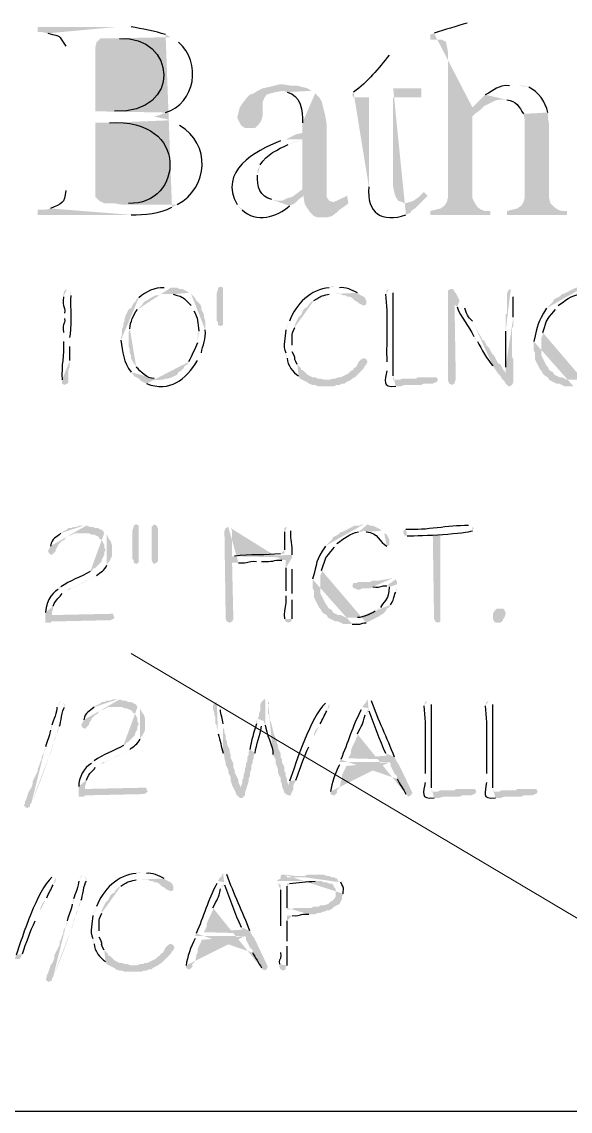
# Model space of a CAD drawing. Header units: inches. Extents: x -167 to 6071, y -6287 to -2731.
# Drawn here: x 224.62 to 247.5, y -5934.07 to -5888.63 of the extents above; entities that cross this region are included whole.
import ezdxf

# ---------------------------------------------------------------- set-up
doc = ezdxf.new("R2010")
doc.units = ezdxf.units.IN
doc.header["$LTSCALE"] = 96
doc.header["$MEASUREMENT"] = 0
doc.layers.add('Doors', color=5, linetype='Continuous', lineweight=9)
doc.layers.add('Furniture', color=7, linetype='Continuous', lineweight=5, true_color=0x994d00)
doc.layers.add('PDF_Geometry', color=7, linetype='Continuous', true_color=0x4a4a4a)
doc.layers.add('PDF_Solid Fills', color=7, linetype='Continuous')

msp = doc.modelspace()

# ---------------------------------------------------------------- hatches: boundary and pattern name
at = {"layer": 'PDF_Solid Fills', "transparency": 33554559}
h = msp.add_hatch(color=256, dxfattribs=at)
h.paths.add_polyline_path([(228.597, -5888.842), (225.29, -5888.842), (225.29, -5889.055), (225.45, -5889.055), (225.717, -5889.109)], flags=0)
h.paths.add_polyline_path([(226.463, -5889.642), (226.463, -5895.669)], flags=0)
h.paths.add_polyline_path([(225.823, -5896.415), (225.61, -5896.469), (225.29, -5896.469), (225.29, -5896.682), (229.183, -5896.682)], flags=0)
h.paths.add_polyline_path([(230.89, -5896.362), (231.103, -5896.255), (228.81, -5896.255), (228.49, -5896.202), (228.063, -5896.202), (227.85, -5896.095), (227.69, -5895.935), (227.69, -5892.842), (228.223, -5892.842), (230.837, -5892.735), (230.623, -5892.682), (230.357, -5892.629), (230.143, -5892.575), (230.357, -5892.522), (230.623, -5892.415), (227.69, -5892.362), (227.69, -5889.695), (227.743, -5889.482), (227.903, -5889.322), (228.383, -5889.322), (230.837, -5889.269), (230.623, -5889.162)], flags=0)
h.paths.add_polyline_path([(229.183, -5888.842), (228.917, -5888.842)], flags=0)
h = msp.add_hatch(color=256, dxfattribs=at)
h.paths.add_polyline_path([(243.423, -5888.629), (243.21, -5888.682)], flags=0)
h.paths.add_polyline_path([(241.823, -5889.109), (241.663, -5889.162), (241.663, -5889.375), (242.143, -5889.375), (242.25, -5889.429), (242.303, -5889.429), (242.357, -5889.642), (242.41, -5889.909), (242.41, -5895.935), (242.357, -5896.149), (242.25, -5896.309), (242.09, -5896.415), (241.663, -5896.522), (241.663, -5896.682), (244.17, -5896.682), (244.17, -5896.522), (243.957, -5896.522), (243.797, -5896.469), (243.637, -5896.362), (243.53, -5896.202), (243.423, -5895.989), (243.423, -5892.575), (243.53, -5892.469), (243.743, -5892.309), (243.423, -5892.202)], flags=0)
h = msp.add_hatch(color=256, dxfattribs=at)
h.paths.add_polyline_path([(230.837, -5889.269), (228.383, -5889.322), (228.703, -5889.322)], flags=0)
h.paths.add_polyline_path([(228.49, -5892.362), (227.69, -5892.362), (230.623, -5892.415)], flags=0)
h.paths.add_polyline_path([(231.157, -5889.482), (230.997, -5889.375)], flags=0)
h = msp.add_hatch(color=256, dxfattribs=at)
h.paths.add_polyline_path([(240.117, -5889.802), (239.957, -5890.015)], flags=0)
h.paths.add_polyline_path([(238.463, -5891.562), (238.41, -5891.669), (238.463, -5891.775), (239.103, -5891.775), (239.103, -5895.509)], flags=0)
h.paths.add_polyline_path([(240.65, -5896.682), (240.863, -5896.575), (240.863, -5896.522), (241.023, -5896.415), (241.183, -5896.255), (240.597, -5896.202), (240.49, -5896.149), (240.33, -5896.095), (240.223, -5895.935), (240.17, -5895.775), (240.117, -5895.509), (240.117, -5891.775), (241.29, -5891.775), (241.29, -5891.402), (240.117, -5891.402)], flags=0)
for points in [[(235.53, -5891.242), (235.37, -5891.242), (234.943, -5891.349), (234.677, -5891.402), (234.463, -5891.509), (234.303, -5891.615), (234.143, -5891.669), (233.983, -5891.829), (233.823, -5892.042), (233.717, -5892.202), (233.663, -5892.415), (233.61, -5892.629), (233.77, -5892.949), (233.93, -5893.055), (234.357, -5893.055), (234.517, -5892.895), (234.623, -5892.735), (234.677, -5892.522), (234.677, -5891.989), (234.73, -5891.829), (234.837, -5891.669), (234.997, -5891.615), (235.21, -5891.562), (235.53, -5891.509), (236.703, -5891.509), (236.543, -5891.402), (236.117, -5891.295), (235.85, -5891.295)], [(243.797, -5891.829), (243.423, -5892.202), (243.743, -5892.309), (243.903, -5892.149), (244.33, -5891.935), (244.49, -5891.882), (244.703, -5891.882)], [(236.117, -5895.775), (235.903, -5895.935), (235.69, -5895.989), (235.477, -5896.095), (235.317, -5896.095), (236.01, -5896.202), (236.17, -5896.042), (236.383, -5895.882)], [(241.397, -5895.722), (241.183, -5895.935), (240.97, -5896.095), (240.81, -5896.149), (240.597, -5896.202), (241.183, -5896.255), (241.557, -5895.882)], [(233.023, -5899.935), (233.023, -5901.269), (232.917, -5901.322), (232.81, -5901.269), (232.81, -5901.162), (232.757, -5901.109), (232.757, -5899.935), (232.81, -5899.775), (232.81, -5899.722), (232.917, -5899.669), (233.023, -5899.722)], [(242.517, -5899.775), (242.41, -5899.829), (242.41, -5903.615), (242.463, -5903.722), (242.57, -5903.775), (242.677, -5903.722), (242.677, -5903.669), (242.73, -5903.562), (242.677, -5900.362), (242.89, -5900.255), (242.73, -5899.935), (242.677, -5899.882), (242.623, -5899.775)], [(238.677, -5899.989), (237.663, -5899.989), (237.93, -5899.989), (238.037, -5900.042), (238.143, -5900.042), (238.197, -5900.095), (238.303, -5900.095), (238.41, -5900.149), (238.517, -5900.255), (238.623, -5900.309), (238.677, -5900.362), (238.783, -5900.415), (238.89, -5900.469), (238.997, -5900.415), (238.997, -5900.255), (238.943, -5900.149), (238.89, -5900.095), (238.783, -5900.042)], [(238.89, -5902.655), (238.783, -5902.709), (238.677, -5902.815), (238.57, -5903.029), (238.463, -5903.082), (238.463, -5903.135), (238.357, -5903.189), (238.25, -5903.295), (237.93, -5903.455), (237.823, -5903.455), (237.717, -5903.509), (237.61, -5903.509), (237.45, -5903.562), (236.33, -5903.562), (236.543, -5903.669), (236.597, -5903.722), (236.757, -5903.775), (236.863, -5903.775), (236.97, -5903.829), (237.663, -5903.829), (237.77, -5903.775), (237.877, -5903.775), (237.983, -5903.722), (238.09, -5903.722), (238.143, -5903.669), (238.357, -5903.562), (238.41, -5903.509), (238.517, -5903.455), (238.783, -5903.189), (238.89, -5903.082), (238.943, -5902.975), (238.997, -5902.922), (239.05, -5902.815), (238.997, -5902.709)], [(241.77, -5903.455), (241.13, -5903.455), (241.077, -5903.509), (240.49, -5903.509), (240.383, -5903.562), (240.117, -5903.562), (241.983, -5903.562), (241.93, -5903.455), (241.877, -5903.455)], [(229.397, -5909.589), (229.29, -5909.642), (229.29, -5909.695), (229.237, -5909.855), (229.237, -5911.029), (229.29, -5911.082), (229.29, -5911.189), (229.397, -5911.242), (229.503, -5911.189), (229.503, -5909.642)], [(230.143, -5909.589), (230.037, -5909.695), (230.037, -5911.082), (230.09, -5911.189), (230.143, -5911.242), (230.25, -5911.189), (230.303, -5911.135), (230.303, -5909.749), (230.25, -5909.642)], [(242.09, -5910.015), (241.77, -5910.015), (241.823, -5913.535), (241.877, -5913.642), (241.983, -5913.695), (242.09, -5913.642), (242.09, -5913.535)], [(228.33, -5913.322), (225.877, -5913.375), (225.61, -5913.375), (225.61, -5913.695), (225.823, -5913.695), (225.877, -5913.642), (228.277, -5913.589), (228.33, -5913.589), (228.437, -5913.535), (228.49, -5913.482), (228.437, -5913.375), (228.437, -5913.322)], [(244.49, -5913.695), (244.383, -5913.695), (244.33, -5913.642), (244.277, -5913.535), (244.277, -5913.322), (244.33, -5913.215), (244.437, -5913.109), (244.703, -5913.109), (244.757, -5913.162), (244.81, -5913.269), (244.81, -5913.322), (244.757, -5913.482), (244.703, -5913.535), (244.703, -5913.589), (244.597, -5913.695)], [(229.717, -5920.575), (227.263, -5920.629), (226.997, -5920.629), (226.997, -5920.949), (227.21, -5920.949), (227.263, -5920.895), (229.663, -5920.842), (229.717, -5920.842), (229.823, -5920.789), (229.877, -5920.735), (229.823, -5920.629), (229.823, -5920.575)], [(243.37, -5920.629), (242.73, -5920.629), (242.677, -5920.682), (242.09, -5920.682), (241.983, -5920.735), (241.717, -5920.735), (243.583, -5920.735), (243.53, -5920.629), (243.477, -5920.629)], [(245.93, -5920.629), (245.29, -5920.629), (245.237, -5920.682), (244.65, -5920.682), (244.543, -5920.735), (244.277, -5920.735), (246.143, -5920.735), (246.09, -5920.629), (246.037, -5920.629)], [(230.623, -5924.415), (229.61, -5924.415), (229.877, -5924.415), (229.983, -5924.469), (230.09, -5924.469), (230.143, -5924.522), (230.25, -5924.522), (230.357, -5924.575), (230.463, -5924.682), (230.57, -5924.735), (230.623, -5924.789), (230.837, -5924.895), (230.943, -5924.842), (230.943, -5924.682), (230.89, -5924.575), (230.837, -5924.522), (230.73, -5924.469)], [(236.917, -5924.202), (236.543, -5924.202), (236.437, -5924.255), (236.063, -5924.255), (235.957, -5924.309), (235.69, -5924.309), (237.663, -5924.309), (237.557, -5924.309), (237.45, -5924.255), (237.343, -5924.255), (237.237, -5924.202), (237.077, -5924.202)], [(230.837, -5927.082), (230.73, -5927.135), (230.623, -5927.242), (230.517, -5927.455), (230.41, -5927.509), (230.41, -5927.562), (230.303, -5927.615), (230.197, -5927.722), (229.877, -5927.882), (229.77, -5927.882), (229.663, -5927.935), (229.557, -5927.935), (229.397, -5927.989), (228.277, -5927.989), (228.49, -5928.095), (228.543, -5928.149), (228.703, -5928.202), (228.81, -5928.202), (228.917, -5928.255), (229.61, -5928.255), (229.717, -5928.202), (229.823, -5928.202), (229.93, -5928.149), (230.037, -5928.149), (230.09, -5928.095), (230.303, -5927.989), (230.357, -5927.935), (230.463, -5927.882), (230.57, -5927.775), (230.837, -5927.509), (230.89, -5927.402), (230.943, -5927.349), (230.997, -5927.242), (230.943, -5927.135)]]:
    msp.add_hatch(color=256, dxfattribs=at).paths.add_polyline_path(points)
h = msp.add_hatch(color=256, dxfattribs=at)
h.paths.add_polyline_path([(245.13, -5891.242), (244.97, -5891.295)], flags=0)
h.paths.add_polyline_path([(243.957, -5891.669), (243.797, -5891.829), (244.703, -5891.882), (244.863, -5891.882)], flags=0)
h.paths.add_polyline_path([(245.557, -5892.469), (245.61, -5892.735), (245.61, -5895.935), (245.557, -5896.149), (245.45, -5896.309), (245.29, -5896.415), (244.863, -5896.522), (244.863, -5896.682), (247.37, -5896.682), (247.37, -5896.522), (247.157, -5896.522), (246.997, -5896.469), (246.837, -5896.362), (246.677, -5896.202), (246.623, -5895.989), (246.623, -5892.895), (246.57, -5892.629), (246.57, -5892.415)], flags=0)
h.paths.add_polyline_path([(245.77, -5891.349), (245.557, -5891.295), (245.343, -5891.295)], flags=0)
h = msp.add_hatch(color=256, dxfattribs=at)
h.paths.add_polyline_path([(236.703, -5891.509), (235.53, -5891.509), (235.69, -5891.562)], flags=0)
h.paths.add_polyline_path([(236.33, -5892.842), (236.33, -5893.269), (236.063, -5893.322), (235.637, -5893.535), (236.33, -5893.535), (236.33, -5895.615), (236.117, -5895.775), (236.383, -5895.882), (236.383, -5895.989), (236.437, -5896.255), (236.543, -5896.415), (236.65, -5896.575), (236.81, -5896.735), (236.97, -5896.789), (237.343, -5896.789), (237.557, -5896.735), (237.77, -5896.575), (237.877, -5896.469), (238.037, -5896.362), (238.25, -5896.202), (237.61, -5896.149), (237.45, -5896.095), (237.343, -5895.935), (237.343, -5892.895), (237.29, -5892.575), (237.237, -5892.362), (237.183, -5892.149), (237.13, -5891.935), (237.023, -5891.775), (236.863, -5891.615)], flags=0)
h = msp.add_hatch(color=256, dxfattribs=at)
h.paths.add_polyline_path([(230.837, -5892.735), (228.223, -5892.842), (228.277, -5892.842)], flags=0)
h.paths.add_polyline_path([(229.077, -5896.202), (228.81, -5896.255), (231.103, -5896.255)], flags=0)
h.paths.add_polyline_path([(231.21, -5892.949), (231.05, -5892.842)], flags=0)
h = msp.add_hatch(color=256, dxfattribs=at)
h.paths.add_polyline_path([(235.637, -5893.535), (235.423, -5893.589)], flags=0)
h.paths.add_polyline_path([(233.61, -5896.255), (233.77, -5896.469), (233.823, -5896.469)], flags=0)
h.paths.add_polyline_path([(235.797, -5896.309), (236.01, -5896.202), (235.317, -5896.095), (235.05, -5896.042)], flags=0)
h.paths.add_polyline_path([(234.463, -5895.029), (234.463, -5894.815), (234.57, -5894.602)], flags=0)
h.paths.add_polyline_path([(235.743, -5893.749), (236.01, -5893.642), (236.33, -5893.535)], flags=0)
h = msp.add_hatch(color=256, dxfattribs=at)
h.paths.add_polyline_path([(226.517, -5899.775), (226.41, -5899.829), (226.357, -5899.989), (226.357, -5900.095)], flags=0)
h.paths.add_polyline_path([(226.41, -5900.789), (226.41, -5901.002)], flags=0)
h.paths.add_polyline_path([(226.357, -5901.589), (226.357, -5901.962)], flags=0)
h.paths.add_polyline_path([(226.303, -5903.562), (226.303, -5903.722), (226.41, -5903.775), (226.517, -5903.722), (226.57, -5903.669), (226.57, -5903.135), (226.623, -5903.029), (226.623, -5902.762)], flags=0)
h.paths.add_polyline_path([(226.623, -5902.175), (226.623, -5901.802)], flags=0)
h.paths.add_polyline_path([(226.677, -5900.042), (226.677, -5899.935), (226.623, -5899.829)], flags=0)
h = msp.add_hatch(color=256, dxfattribs=at)
h.paths.add_polyline_path([(230.73, -5899.669), (230.57, -5899.722)], flags=0)
h.paths.add_polyline_path([(229.503, -5900.149), (229.397, -5900.202), (229.397, -5900.255), (229.29, -5900.362), (229.237, -5900.469), (229.183, -5900.575), (229.077, -5900.629), (228.97, -5900.842), (228.917, -5901.002), (228.917, -5901.109), (228.863, -5901.215), (228.863, -5901.322), (228.81, -5901.429), (228.81, -5901.695), (228.757, -5901.802), (228.757, -5901.909)], flags=0)
h.paths.add_polyline_path([(229.183, -5903.242), (229.29, -5903.349), (229.29, -5903.402), (229.503, -5903.509), (229.61, -5903.615), (230.41, -5903.562), (230.25, -5903.562), (230.143, -5903.509)], flags=0)
h.paths.add_polyline_path([(229.397, -5903.029), (229.343, -5902.922), (229.29, -5902.869), (229.183, -5902.655), (229.183, -5902.549), (229.13, -5902.442), (229.13, -5902.282), (229.077, -5902.175), (229.077, -5901.589), (229.13, -5901.429)], flags=0)
h.paths.add_polyline_path([(229.45, -5900.629), (229.557, -5900.522), (229.663, -5900.415), (229.717, -5900.309), (229.93, -5900.202), (229.983, -5900.149), (230.197, -5900.042), (230.303, -5900.042), (230.463, -5899.989), (230.677, -5899.989), (231.583, -5899.935), (231.53, -5899.882), (231.317, -5899.775), (231.21, -5899.775), (231.103, -5899.722), (230.837, -5899.722)], flags=0)
h = msp.add_hatch(color=256, dxfattribs=at)
h.paths.add_polyline_path([(237.663, -5899.669), (237.557, -5899.669), (237.45, -5899.722)], flags=0)
h.paths.add_polyline_path([(235.797, -5901.109), (235.69, -5901.322), (235.637, -5901.482)], flags=0)
h.paths.add_polyline_path([(235.637, -5902.442), (235.637, -5902.549), (235.69, -5902.655)], flags=0)
h.paths.add_polyline_path([(236.17, -5903.402), (236.223, -5903.509), (236.33, -5903.562), (237.343, -5903.562), (237.237, -5903.562), (237.077, -5903.509), (236.97, -5903.509), (236.863, -5903.455), (236.757, -5903.455), (236.543, -5903.349), (236.383, -5903.189), (236.277, -5903.135), (236.277, -5903.082), (236.117, -5902.922)], flags=0)
h.paths.add_polyline_path([(235.903, -5902.389), (235.903, -5902.122)], flags=0)
h.paths.add_polyline_path([(236.01, -5901.375), (236.01, -5901.269), (236.17, -5900.949), (236.277, -5900.842), (236.383, -5900.629), (236.437, -5900.575), (236.543, -5900.522), (236.597, -5900.415), (236.703, -5900.309), (236.81, -5900.255)], flags=0)
h.paths.add_polyline_path([(237.45, -5899.989), (238.677, -5899.989), (238.623, -5899.935)], flags=0)
h.paths.add_polyline_path([(237.877, -5899.722), (237.77, -5899.669)], flags=0)
h = msp.add_hatch(color=256, dxfattribs=at)
h.paths.add_polyline_path([(239.957, -5899.775), (239.85, -5899.829), (239.797, -5899.989)], flags=0)
h.paths.add_polyline_path([(239.85, -5902.815), (239.85, -5903.189)], flags=0)
h.paths.add_polyline_path([(240.223, -5903.829), (240.437, -5903.829), (240.597, -5903.775), (241.29, -5903.775), (241.397, -5903.722), (241.77, -5903.722), (241.877, -5903.669), (241.93, -5903.669), (241.983, -5903.562), (240.117, -5903.562), (240.117, -5903.402)], flags=0)
h.paths.add_polyline_path([(240.117, -5899.935), (240.063, -5899.829)], flags=0)
h = msp.add_hatch(color=256, dxfattribs=at)
h.paths.add_polyline_path([(245.023, -5899.775), (244.917, -5899.829), (244.863, -5899.989), (244.863, -5900.789), (244.81, -5900.842), (244.81, -5901.535)], flags=0)
h.paths.add_polyline_path([(244.81, -5903.029), (244.81, -5903.295), (244.49, -5903.295), (244.597, -5903.402), (244.65, -5903.509), (244.757, -5903.615), (244.81, -5903.722), (244.917, -5903.829), (244.97, -5903.829), (245.077, -5903.775), (245.13, -5903.669), (245.13, -5902.709), (245.077, -5902.602), (245.077, -5901.429), (245.13, -5901.322), (245.13, -5900.949)], flags=0)
h.paths.add_polyline_path([(245.13, -5900.095), (245.13, -5899.829)], flags=0)
h = msp.add_hatch(color=256, dxfattribs=at)
h.paths.add_polyline_path([(248.117, -5899.669), (248.063, -5899.669), (247.957, -5899.722), (247.743, -5899.722), (247.21, -5899.989), (247.157, -5899.989), (247.05, -5900.095), (246.837, -5900.202), (246.783, -5900.309), (246.677, -5900.415), (246.623, -5900.469), (246.517, -5900.575)], flags=0)
h.paths.add_polyline_path([(245.983, -5901.962), (245.983, -5902.335), (246.037, -5902.442), (246.037, -5902.709), (246.197, -5903.029), (246.25, -5903.135), (246.303, -5903.189), (246.357, -5903.295), (246.463, -5903.402), (246.57, -5903.455), (246.623, -5903.562), (246.943, -5903.722), (247.05, -5903.722), (247.263, -5903.829), (247.637, -5903.829)], flags=0)
h.paths.add_polyline_path([(248.223, -5903.775), (248.65, -5903.562), (247.37, -5903.562), (247.157, -5903.455), (247.05, -5903.455), (246.837, -5903.349), (246.783, -5903.242), (246.677, -5903.189), (246.623, -5903.135), (246.57, -5903.029), (246.517, -5902.975), (246.463, -5902.869), (246.303, -5902.549), (246.303, -5901.802), (246.357, -5901.695), (246.357, -5901.589)], flags=0)
h.paths.add_polyline_path([(246.89, -5900.629), (246.943, -5900.575), (246.997, -5900.469)], flags=0)
h.paths.add_polyline_path([(247.903, -5899.989), (248.01, -5899.989), (248.117, -5899.935), (248.863, -5899.935), (248.81, -5899.882), (248.49, -5899.722), (248.383, -5899.722), (248.277, -5899.669)], flags=0)
h = msp.add_hatch(color=256, dxfattribs=at)
h.paths.add_polyline_path([(231.583, -5899.935), (230.677, -5899.989), (230.943, -5899.989)], flags=0)
h.paths.add_polyline_path([(231.69, -5900.469), (231.797, -5900.682)], flags=0)
h.paths.add_polyline_path([(232.01, -5901.535), (231.957, -5901.642), (231.957, -5902.015)], flags=0)
h.paths.add_polyline_path([(231.583, -5902.815), (231.53, -5902.922), (231.423, -5902.975), (231.37, -5903.082), (231.263, -5903.189), (231.157, -5903.242), (231.103, -5903.349), (230.89, -5903.455), (230.73, -5903.509), (230.623, -5903.509), (230.517, -5903.562), (230.41, -5903.562), (229.61, -5903.615), (229.823, -5903.722)], flags=0)
h.paths.add_polyline_path([(231.957, -5902.762), (232.117, -5902.442)], flags=0)
h.paths.add_polyline_path([(232.277, -5901.482), (232.277, -5901.109), (232.223, -5900.949), (232.223, -5900.842), (232.117, -5900.629), (232.117, -5900.522), (232.063, -5900.415), (231.903, -5900.255), (231.85, -5900.149), (231.797, -5900.095), (231.69, -5899.989)], flags=0)
h = msp.add_hatch(color=256, dxfattribs=at)
h.paths.add_polyline_path([(242.89, -5900.255), (242.677, -5900.362), (242.677, -5900.415), (242.783, -5900.522)], flags=0)
h.paths.add_polyline_path([(243.477, -5901.749), (243.53, -5901.855), (243.637, -5901.962)], flags=0)
h.paths.add_polyline_path([(244.277, -5902.975), (244.383, -5903.135), (244.49, -5903.295), (244.81, -5903.295), (244.757, -5903.189), (244.703, -5903.135), (244.65, -5903.029), (244.597, -5902.922), (244.49, -5902.869), (244.33, -5902.549), (244.223, -5902.442), (244.117, -5902.229), (244.01, -5902.122), (243.903, -5901.909), (243.85, -5901.909), (243.797, -5901.802), (243.743, -5901.695), (243.69, -5901.642), (243.423, -5901.109)], flags=0)
h.paths.add_polyline_path([(243.103, -5900.575), (243.05, -5900.469), (242.997, -5900.362)], flags=0)
h = msp.add_hatch(color=256, dxfattribs=at)
h.paths.add_polyline_path([(227.21, -5909.642), (227.05, -5909.642), (226.89, -5909.695), (226.783, -5909.695), (226.677, -5909.749), (226.57, -5909.749), (226.517, -5909.802), (226.303, -5909.909), (226.25, -5909.962)], flags=0)
h.paths.add_polyline_path([(225.823, -5910.495), (225.717, -5910.709), (225.77, -5910.815), (225.877, -5910.869), (226.037, -5910.709), (226.037, -5910.655), (226.09, -5910.549), (226.143, -5910.495), (226.143, -5910.442), (226.303, -5910.282), (226.41, -5910.229), (226.463, -5910.122), (226.57, -5910.069), (226.623, -5910.069), (226.837, -5909.962), (228.063, -5909.962), (228.01, -5909.855), (227.797, -5909.749), (227.69, -5909.749), (227.583, -5909.695), (227.477, -5909.695), (227.317, -5909.642)], flags=0)
h = msp.add_hatch(color=256, dxfattribs=at)
h.paths.add_polyline_path([(233.237, -5909.695), (233.13, -5909.749), (233.077, -5909.855), (233.13, -5913.535), (233.183, -5913.642), (233.29, -5913.695), (233.397, -5913.642), (233.45, -5913.535), (233.397, -5911.189), (233.663, -5911.189)], flags=0)
h.paths.add_polyline_path([(234.41, -5911.135), (234.623, -5911.135)], flags=0)
h.paths.add_polyline_path([(235.477, -5911.082), (235.637, -5911.082), (235.903, -5910.975), (233.397, -5910.922), (233.397, -5909.855), (233.343, -5909.749)], flags=0)
h = msp.add_hatch(color=256, dxfattribs=at)
h.paths.add_polyline_path([(235.69, -5909.695), (235.583, -5909.749), (235.583, -5909.909)], flags=0)
h.paths.add_polyline_path([(235.583, -5910.655), (235.583, -5910.815), (235.423, -5910.815)], flags=0)
h.paths.add_polyline_path([(233.503, -5910.922), (233.397, -5910.922), (235.903, -5910.975), (235.903, -5910.869)], flags=0)
h.paths.add_polyline_path([(235.85, -5909.855), (235.797, -5909.749)], flags=0)
h = msp.add_hatch(color=256, dxfattribs=at)
h.paths.add_polyline_path([(238.89, -5909.589), (238.837, -5909.589), (238.73, -5909.642), (238.517, -5909.642), (238.303, -5909.749), (238.197, -5909.802), (237.983, -5909.909), (237.93, -5909.909), (237.823, -5910.015), (237.61, -5910.122), (237.557, -5910.229), (237.29, -5910.495)], flags=0)
h.paths.add_polyline_path([(236.757, -5911.882), (236.757, -5912.255), (236.81, -5912.362), (236.81, -5912.629), (237.023, -5913.055), (237.077, -5913.109), (237.13, -5913.215), (237.237, -5913.322), (237.343, -5913.375), (237.397, -5913.482), (237.717, -5913.642), (237.823, -5913.642), (238.037, -5913.749), (238.41, -5913.749)], flags=0)
h.paths.add_polyline_path([(238.997, -5913.695), (239.423, -5913.482), (238.143, -5913.482), (237.93, -5913.375), (237.823, -5913.375), (237.61, -5913.269), (237.557, -5913.162), (237.45, -5913.109), (237.397, -5913.055), (237.343, -5912.949), (237.29, -5912.895), (237.183, -5912.682), (237.13, -5912.575), (237.077, -5912.469), (237.077, -5911.722), (237.13, -5911.615), (237.13, -5911.509)], flags=0)
h.paths.add_polyline_path([(237.663, -5910.549), (237.717, -5910.495), (237.77, -5910.389)], flags=0)
h.paths.add_polyline_path([(238.677, -5909.909), (238.783, -5909.909), (238.89, -5909.855), (239.637, -5909.855), (239.583, -5909.802), (239.477, -5909.749), (239.263, -5909.642), (239.157, -5909.642), (239.05, -5909.589)], flags=0)
h = msp.add_hatch(color=256, dxfattribs=at)
h.paths.add_polyline_path([(239.637, -5909.855), (238.89, -5909.855), (238.997, -5909.909)], flags=0)
h.paths.add_polyline_path([(239.85, -5910.495), (239.957, -5910.442), (239.957, -5910.229), (239.85, -5910.015), (239.743, -5909.962)], flags=0)
h = msp.add_hatch(color=256, dxfattribs=at)
h.paths.add_polyline_path([(243.317, -5909.642), (243.263, -5909.642)], flags=0)
h.paths.add_polyline_path([(240.65, -5909.802), (240.543, -5909.855), (240.543, -5909.962), (240.597, -5910.069), (240.703, -5910.069)], flags=0)
h.paths.add_polyline_path([(243.423, -5909.855), (243.477, -5909.749), (243.423, -5909.695)], flags=0)
h = msp.add_hatch(color=256, dxfattribs=at)
h.paths.add_polyline_path([(228.063, -5909.962), (227.21, -5909.962), (227.423, -5909.962), (227.53, -5910.015), (227.637, -5910.015), (227.85, -5910.122), (227.85, -5910.175), (227.957, -5910.229), (228.063, -5910.442), (228.063, -5910.549), (228.117, -5910.655), (228.063, -5910.762), (228.063, -5910.869), (227.957, -5911.082), (227.957, -5911.135), (227.85, -5911.242), (227.797, -5911.295), (227.69, -5911.402), (227.583, -5911.455), (227.583, -5911.509), (227.477, -5911.562)], flags=0)
h.paths.add_polyline_path([(226.25, -5912.202), (226.197, -5912.202), (226.143, -5912.309)], flags=0)
h.paths.add_polyline_path([(225.61, -5913.269), (225.61, -5913.375), (225.877, -5913.375), (225.877, -5913.269), (225.93, -5913.109), (225.93, -5913.002)], flags=0)
h.paths.add_polyline_path([(226.303, -5912.469), (226.41, -5912.415), (226.517, -5912.362), (226.623, -5912.255), (226.73, -5912.255), (226.943, -5912.149), (226.997, -5912.095), (227.157, -5912.042), (227.263, -5911.989), (227.423, -5911.882), (227.743, -5911.722)], flags=0)
h.paths.add_polyline_path([(228.17, -5911.295), (228.223, -5911.189), (228.277, -5911.135), (228.33, -5911.029), (228.383, -5910.922), (228.383, -5910.442), (228.33, -5910.282), (228.277, -5910.229), (228.17, -5910.015)], flags=0)
h = msp.add_hatch(color=256, dxfattribs=at)
h.paths.add_polyline_path([(235.903, -5910.975), (235.637, -5911.082), (235.637, -5911.402)], flags=0)
h.paths.add_polyline_path([(235.637, -5912.362), (235.637, -5912.575)], flags=0)
h.paths.add_polyline_path([(235.583, -5913.535), (235.637, -5913.642), (235.743, -5913.695), (235.85, -5913.642), (235.903, -5913.535)], flags=0)
h.paths.add_polyline_path([(235.903, -5912.735), (235.903, -5912.469)], flags=0)
h.paths.add_polyline_path([(235.903, -5911.455), (235.903, -5911.082)], flags=0)
h = msp.add_hatch(color=256, dxfattribs=at)
h.paths.add_polyline_path([(240.117, -5911.829), (239.53, -5911.935), (239.263, -5911.935), (239.157, -5911.989), (238.677, -5911.989), (238.57, -5912.042), (238.463, -5912.042), (238.41, -5912.149), (238.463, -5912.255), (238.517, -5912.255), (238.623, -5912.309), (238.73, -5912.309), (238.837, -5912.255), (239.157, -5912.255), (239.263, -5912.202)], flags=0)
h.paths.add_polyline_path([(239.85, -5912.149), (239.957, -5912.149), (240.277, -5912.095), (240.277, -5911.989), (240.223, -5911.882)], flags=0)
h = msp.add_hatch(color=256, dxfattribs=at)
h.paths.add_polyline_path([(240.277, -5912.095), (239.957, -5912.149), (239.957, -5912.202)], flags=0)
h.paths.add_polyline_path([(239.583, -5913.055), (239.477, -5913.109), (239.477, -5913.162), (239.37, -5913.215)], flags=0)
h.paths.add_polyline_path([(238.623, -5913.482), (238.463, -5913.482), (239.423, -5913.482), (239.53, -5913.429), (239.583, -5913.375), (239.69, -5913.322), (239.797, -5913.215), (239.85, -5913.109), (239.957, -5913.055), (240.01, -5912.949)], flags=0)
h.paths.add_polyline_path([(240.223, -5912.415), (240.277, -5912.309), (240.277, -5912.202)], flags=0)
h = msp.add_hatch(color=256, dxfattribs=at)
h.paths.add_polyline_path([(226.25, -5916.949), (226.197, -5917.002), (226.09, -5917.215)], flags=0)
h.paths.add_polyline_path([(225.877, -5917.962), (225.877, -5918.069), (225.823, -5918.175)], flags=0)
h.paths.add_polyline_path([(225.61, -5918.869), (225.61, -5918.975), (225.557, -5919.082), (225.503, -5919.189), (225.45, -5919.295), (225.45, -5919.402), (225.397, -5919.509), (225.343, -5919.669), (225.29, -5919.775), (225.29, -5919.882), (225.183, -5920.095), (225.13, -5920.202), (225.077, -5920.309), (225.077, -5920.415), (225.023, -5920.575), (224.917, -5920.735), (224.81, -5921.055), (224.757, -5921.162), (224.757, -5921.269), (224.703, -5921.269), (224.757, -5921.375), (224.863, -5921.429), (224.917, -5921.375), (224.97, -5921.375), (224.97, -5921.269), (225.023, -5921.215)], flags=0)
h.paths.add_polyline_path([(225.023, -5921.215, 0.021662), (225.77, -5919.242)], flags=0)
h.paths.add_polyline_path([(225.77, -5919.242), (225.823, -5919.135), (225.877, -5918.975), (225.877, -5918.869), (225.983, -5918.655), (225.983, -5918.549), (226.09, -5918.335), (226.09, -5918.229), (226.197, -5918.015)], flags=0)
h.paths.add_polyline_path([(226.41, -5917.215), (226.41, -5917.109), (226.357, -5917.002)], flags=0)
h = msp.add_hatch(color=256, dxfattribs=at)
h.paths.add_polyline_path([(228.597, -5916.895), (228.437, -5916.895), (228.277, -5916.949), (228.17, -5916.949), (228.063, -5917.002), (227.957, -5917.002), (227.903, -5917.055), (227.69, -5917.162), (227.637, -5917.215)], flags=0)
h.paths.add_polyline_path([(227.21, -5917.749), (227.157, -5917.855), (227.103, -5917.962), (227.157, -5918.069), (227.263, -5918.122), (227.423, -5917.962), (227.423, -5917.909), (227.477, -5917.802), (227.53, -5917.749), (227.53, -5917.695), (227.69, -5917.535), (227.797, -5917.482), (227.85, -5917.375), (227.957, -5917.322), (228.01, -5917.322), (228.223, -5917.215), (229.45, -5917.215), (229.397, -5917.109), (229.183, -5917.002), (229.077, -5917.002), (228.97, -5916.949), (228.863, -5916.949), (228.703, -5916.895)], flags=0)
h = msp.add_hatch(color=256, dxfattribs=at)
h.paths.add_polyline_path([(232.757, -5917.002), (232.65, -5917.055), (232.597, -5917.162), (232.597, -5917.269), (232.65, -5917.429), (232.65, -5917.535), (232.703, -5917.642), (232.703, -5917.909), (232.757, -5917.962), (232.757, -5918.069), (232.81, -5918.175), (232.81, -5918.335)], flags=0)
h.paths.add_polyline_path([(233.023, -5919.135), (233.077, -5919.242), (233.077, -5919.349), (233.13, -5919.509), (233.13, -5919.615), (233.183, -5919.722), (233.237, -5919.829), (233.237, -5919.935), (233.343, -5920.149), (233.343, -5920.309), (233.397, -5920.469), (233.557, -5920.789), (233.557, -5920.842), (233.717, -5921.002), (233.823, -5921.002), (233.93, -5920.895), (233.93, -5920.789), (233.983, -5920.629), (233.77, -5920.629), (233.77, -5920.575), (233.717, -5920.469), (233.663, -5920.362), (233.663, -5920.255), (233.503, -5919.935), (233.503, -5919.829), (233.45, -5919.722), (233.45, -5919.562), (233.343, -5919.349), (233.343, -5919.189), (233.29, -5919.082), (233.29, -5918.975), (233.183, -5918.762), (233.183, -5918.655), (233.13, -5918.549), (233.13, -5918.389), (233.077, -5918.282), (233.077, -5918.175), (233.023, -5918.069), (233.023, -5917.909)], flags=0)
h.paths.add_polyline_path([(232.917, -5917.322), (232.917, -5917.269), (232.863, -5917.109), (232.81, -5917.055)], flags=0)
h = msp.add_hatch(color=256, dxfattribs=at)
h.paths.add_polyline_path([(234.783, -5916.895), (234.73, -5916.895), (234.623, -5917.002), (234.57, -5917.109), (234.57, -5917.375), (234.517, -5917.482), (234.517, -5917.589), (234.463, -5917.695), (234.73, -5917.802), (234.73, -5917.855), (234.783, -5917.962)], flags=0)
h.paths.add_polyline_path([(235.103, -5919.189), (235.21, -5919.402), (235.21, -5919.562), (235.263, -5919.669), (235.317, -5919.829), (235.317, -5919.935), (235.37, -5920.095), (235.423, -5920.149), (235.423, -5920.309), (235.477, -5920.415), (235.477, -5920.522), (235.53, -5920.629), (235.583, -5920.789), (235.637, -5920.842), (235.743, -5920.895), (235.85, -5920.895), (235.85, -5920.842), (235.957, -5920.629), (235.957, -5920.469), (235.743, -5920.469), (235.69, -5920.309), (235.69, -5920.202), (235.637, -5920.095), (235.637, -5919.989), (235.583, -5919.882), (235.583, -5919.722), (235.477, -5919.509), (235.477, -5919.402), (235.423, -5919.295), (235.423, -5919.135), (235.37, -5919.029), (235.317, -5918.922), (235.317, -5918.815), (235.263, -5918.709), (235.263, -5918.602), (235.157, -5918.389), (235.05, -5917.962), (234.997, -5917.802), (234.943, -5917.695), (234.943, -5917.535), (234.89, -5917.482), (234.89, -5917.162), (234.943, -5917.055), (234.89, -5916.949)], flags=0)
h = msp.add_hatch(color=256, dxfattribs=at)
h.paths.add_polyline_path([(237.343, -5917.055), (237.29, -5917.055)], flags=0)
h.paths.add_polyline_path([(235.797, -5920.309), (235.743, -5920.469), (235.957, -5920.469), (236.01, -5920.362), (236.063, -5920.255)], flags=0)
h.paths.add_polyline_path([(236.597, -5918.869), (236.81, -5918.442), (236.81, -5918.335), (236.917, -5918.122), (237.023, -5918.015), (237.077, -5917.909)], flags=0)
h.paths.add_polyline_path([(237.343, -5917.375), (237.45, -5917.215), (237.45, -5917.055)], flags=0)
h = msp.add_hatch(color=256, dxfattribs=at)
h.paths.add_polyline_path([(239.05, -5916.895), (238.997, -5916.949), (238.997, -5917.002), (238.89, -5917.109), (238.837, -5917.215), (239.103, -5917.269), (239.103, -5917.375)], flags=0)
h.paths.add_polyline_path([(239.797, -5919.135), (239.85, -5919.242), (238.25, -5919.349), (240.223, -5919.402), (240.17, -5919.295)], flags=0)
h.paths.add_polyline_path([(239.21, -5916.949), (239.157, -5916.895)], flags=0)
h = msp.add_hatch(color=256, dxfattribs=at)
h.paths.add_polyline_path([(241.557, -5916.949), (241.45, -5917.002), (241.397, -5917.162)], flags=0)
h.paths.add_polyline_path([(241.45, -5919.989), (241.45, -5920.362)], flags=0)
h.paths.add_polyline_path([(241.823, -5921.002), (242.037, -5921.002), (242.197, -5920.949), (242.89, -5920.949), (242.997, -5920.895), (243.37, -5920.895), (243.477, -5920.842), (243.53, -5920.842), (243.583, -5920.735), (241.717, -5920.735), (241.717, -5920.575)], flags=0)
h.paths.add_polyline_path([(241.717, -5917.109), (241.663, -5917.002)], flags=0)
h = msp.add_hatch(color=256, dxfattribs=at)
h.paths.add_polyline_path([(244.117, -5916.949), (244.01, -5917.002), (243.957, -5917.162)], flags=0)
h.paths.add_polyline_path([(244.01, -5919.989), (244.01, -5920.362)], flags=0)
h.paths.add_polyline_path([(244.383, -5921.002), (244.597, -5921.002), (244.757, -5920.949), (245.45, -5920.949), (245.557, -5920.895), (245.93, -5920.895), (246.037, -5920.842), (246.09, -5920.842), (246.143, -5920.735), (244.277, -5920.735), (244.277, -5920.575)], flags=0)
h.paths.add_polyline_path([(244.277, -5917.109), (244.223, -5917.002)], flags=0)
h = msp.add_hatch(color=256, dxfattribs=at)
h.paths.add_polyline_path([(229.45, -5917.215), (228.597, -5917.215), (228.81, -5917.215), (228.917, -5917.269), (229.023, -5917.269), (229.237, -5917.375), (229.237, -5917.429), (229.343, -5917.482), (229.45, -5917.695), (229.45, -5917.802), (229.503, -5917.909), (229.45, -5918.015), (229.45, -5918.122), (229.343, -5918.335), (229.343, -5918.389), (229.183, -5918.549), (229.077, -5918.655), (228.97, -5918.709), (228.97, -5918.762), (228.863, -5918.815)], flags=0)
h.paths.add_polyline_path([(227.637, -5919.455), (227.583, -5919.455), (227.53, -5919.562)], flags=0)
h.paths.add_polyline_path([(226.997, -5920.522), (226.997, -5920.629), (227.263, -5920.629), (227.263, -5920.522), (227.317, -5920.362), (227.317, -5920.255)], flags=0)
h.paths.add_polyline_path([(227.69, -5919.722), (227.903, -5919.615), (228.01, -5919.509), (228.117, -5919.509), (228.33, -5919.402), (228.383, -5919.349), (228.543, -5919.295), (228.65, -5919.242), (228.81, -5919.135), (228.917, -5919.082), (229.13, -5918.975)], flags=0)
h.paths.add_polyline_path([(229.557, -5918.549), (229.61, -5918.442), (229.663, -5918.389), (229.77, -5918.175), (229.77, -5917.695), (229.717, -5917.535), (229.663, -5917.482), (229.557, -5917.269)], flags=0)
h = msp.add_hatch(color=256, dxfattribs=at)
h.paths.add_polyline_path([(238.837, -5917.215), (238.783, -5917.322)], flags=0)
h.paths.add_polyline_path([(237.93, -5919.402), (237.877, -5919.509), (239.957, -5919.509), (240.01, -5919.562), (240.01, -5919.669), (240.17, -5919.989), (240.277, -5920.095), (240.277, -5920.202)], flags=0)
h.paths.add_polyline_path([(240.65, -5920.842), (240.757, -5920.949), (240.863, -5920.895), (240.917, -5920.789), (240.437, -5919.775), (240.33, -5919.562), (240.277, -5919.509), (240.223, -5919.402), (238.25, -5919.349), (238.357, -5919.135), (238.357, -5919.029), (238.41, -5918.869), (238.463, -5918.762), (238.517, -5918.655), (238.57, -5918.549), (238.57, -5918.495), (238.623, -5918.442), (238.623, -5918.335)], flags=0)
h.paths.add_polyline_path([(238.943, -5917.535), (239.05, -5917.429), (239.103, -5917.269)], flags=0)
h = msp.add_hatch(color=256, dxfattribs=at)
h.paths.add_polyline_path([(234.463, -5917.695), (234.41, -5917.802), (234.41, -5917.909)], flags=0)
h.paths.add_polyline_path([(234.143, -5918.975), (234.09, -5919.082), (234.09, -5919.189), (234.037, -5919.295), (234.037, -5919.455), (233.983, -5919.562), (233.983, -5919.669), (233.93, -5919.775), (233.93, -5919.882), (233.877, -5920.042), (233.877, -5920.149), (233.823, -5920.255), (233.823, -5920.362), (233.77, -5920.522), (233.77, -5920.629), (233.983, -5920.629), (234.037, -5920.469), (234.09, -5920.309), (234.09, -5920.202), (234.143, -5920.095), (234.143, -5919.935), (234.197, -5919.829), (234.197, -5919.669), (234.25, -5919.562), (234.25, -5919.455), (234.303, -5919.349), (234.303, -5919.242), (234.357, -5919.135)], flags=0)
h.paths.add_polyline_path([(234.623, -5918.015), (234.73, -5917.802)], flags=0)
h = msp.add_hatch(color=256, dxfattribs=at)
h.paths.add_polyline_path([(237.877, -5919.509), (237.877, -5919.615)], flags=0)
h.paths.add_polyline_path([(237.503, -5920.735), (237.503, -5920.842), (237.61, -5920.895), (237.663, -5920.895), (237.77, -5920.789), (237.77, -5920.682), (237.877, -5920.575), (237.93, -5920.362), (237.93, -5920.309), (237.983, -5920.202), (237.983, -5920.042), (238.143, -5919.722), (238.143, -5919.669), (239.957, -5919.509)], flags=0)
h = msp.add_hatch(color=256, dxfattribs=at)
h.paths.add_polyline_path([(225.93, -5924.309), (225.877, -5924.309)], flags=0)
h.paths.add_polyline_path([(224.383, -5927.562), (224.33, -5927.722), (224.543, -5927.722), (224.65, -5927.509)], flags=0)
h.paths.add_polyline_path([(225.183, -5926.122), (225.343, -5925.802), (225.397, -5925.695), (225.397, -5925.589), (225.503, -5925.375), (225.61, -5925.269), (225.663, -5925.162)], flags=0)
h.paths.add_polyline_path([(225.93, -5924.629), (226.037, -5924.469), (226.037, -5924.309)], flags=0)
h = msp.add_hatch(color=256, dxfattribs=at)
h.paths.add_polyline_path([(227.157, -5924.202), (227.103, -5924.255), (227.05, -5924.362), (226.997, -5924.469)], flags=0)
h.paths.add_polyline_path([(226.783, -5925.215), (226.783, -5925.322), (226.73, -5925.429)], flags=0)
h.paths.add_polyline_path([(226.517, -5926.122), (226.517, -5926.229), (226.463, -5926.335), (226.357, -5926.549), (226.357, -5926.655), (226.303, -5926.762), (226.25, -5926.922), (226.197, -5927.029), (226.197, -5927.135), (225.983, -5927.562), (225.983, -5927.669), (225.93, -5927.829), (225.823, -5927.989), (225.717, -5928.309), (225.663, -5928.415), (225.663, -5928.522), (225.61, -5928.522), (225.663, -5928.629), (225.77, -5928.682), (225.823, -5928.629), (225.877, -5928.629), (225.877, -5928.522), (225.93, -5928.469)], flags=0)
h.paths.add_polyline_path([(225.93, -5928.469, 0.021366), (226.677, -5926.495)], flags=0)
h.paths.add_polyline_path([(226.677, -5926.495), (226.73, -5926.389), (226.783, -5926.229), (226.783, -5926.122), (226.89, -5925.909), (226.89, -5925.802), (226.943, -5925.695), (226.997, -5925.589), (226.997, -5925.482), (227.103, -5925.269)], flags=0)
h.paths.add_polyline_path([(227.317, -5924.469), (227.317, -5924.362), (227.263, -5924.255)], flags=0)
h = msp.add_hatch(color=256, dxfattribs=at)
h.paths.add_polyline_path([(229.61, -5924.095), (229.503, -5924.095), (229.397, -5924.149)], flags=0)
h.paths.add_polyline_path([(227.743, -5925.535), (227.637, -5925.749), (227.583, -5925.909)], flags=0)
h.paths.add_polyline_path([(227.583, -5926.869), (227.583, -5926.975), (227.637, -5927.082)], flags=0)
h.paths.add_polyline_path([(228.117, -5927.829), (228.17, -5927.935), (228.277, -5927.989), (229.29, -5927.989), (229.183, -5927.989), (229.023, -5927.935), (228.917, -5927.935), (228.81, -5927.882), (228.703, -5927.882), (228.49, -5927.775), (228.33, -5927.615), (228.223, -5927.562), (228.223, -5927.509), (228.063, -5927.349)], flags=0)
h.paths.add_polyline_path([(227.85, -5926.815), (227.85, -5926.549)], flags=0)
h.paths.add_polyline_path([(227.957, -5925.802), (227.957, -5925.695), (228.117, -5925.375), (228.223, -5925.269), (228.33, -5925.055), (228.383, -5925.002), (228.49, -5924.949), (228.543, -5924.842), (228.65, -5924.735), (228.757, -5924.682)], flags=0)
h.paths.add_polyline_path([(229.397, -5924.415), (230.623, -5924.415), (230.57, -5924.362)], flags=0)
h.paths.add_polyline_path([(229.823, -5924.149), (229.717, -5924.095)], flags=0)
h = msp.add_hatch(color=256, dxfattribs=at)
h.paths.add_polyline_path([(233.023, -5924.149), (232.97, -5924.202), (232.97, -5924.255), (232.863, -5924.362), (232.81, -5924.469), (233.077, -5924.522), (233.077, -5924.629)], flags=0)
h.paths.add_polyline_path([(233.77, -5926.389), (233.823, -5926.495), (232.223, -5926.602), (234.197, -5926.655), (234.143, -5926.549)], flags=0)
h.paths.add_polyline_path([(233.183, -5924.202), (233.13, -5924.149)], flags=0)
h = msp.add_hatch(color=256, dxfattribs=at)
h.paths.add_polyline_path([(235.583, -5924.202), (235.477, -5924.202), (235.423, -5924.255), (235.423, -5924.362), (235.317, -5924.415), (235.263, -5924.469), (237.13, -5924.469), (237.237, -5924.522), (237.343, -5924.522), (237.45, -5924.575), (237.557, -5924.575), (237.61, -5924.629), (237.663, -5924.735), (237.717, -5924.789), (237.717, -5925.109), (237.663, -5925.215), (237.61, -5925.269), (237.503, -5925.322), (237.397, -5925.429), (237.237, -5925.482), (237.077, -5925.482), (237.023, -5925.535), (236.81, -5925.535), (236.703, -5925.589), (236.01, -5925.589), (235.85, -5925.642), (235.69, -5925.642), (237.557, -5925.642), (237.663, -5925.535), (237.877, -5925.429), (237.983, -5925.215), (237.983, -5925.109), (238.037, -5925.002)], flags=0)
h.paths.add_polyline_path([(237.93, -5924.522), (237.823, -5924.469), (237.77, -5924.362), (237.717, -5924.362), (237.663, -5924.309), (235.69, -5924.309), (235.637, -5924.202)], flags=0)
h = msp.add_hatch(color=256, dxfattribs=at)
h.paths.add_polyline_path([(232.81, -5924.469), (232.757, -5924.575)], flags=0)
h.paths.add_polyline_path([(231.903, -5926.655), (231.85, -5926.762), (233.93, -5926.762), (233.983, -5926.815), (233.983, -5926.922), (234.037, -5927.029), (234.09, -5927.135), (234.143, -5927.242), (234.25, -5927.349), (234.25, -5927.455)], flags=0)
h.paths.add_polyline_path([(234.623, -5928.095), (234.73, -5928.202), (234.837, -5928.149), (234.89, -5928.042), (234.41, -5927.029), (234.303, -5926.815), (234.25, -5926.762), (234.197, -5926.655), (232.223, -5926.602), (232.33, -5926.389), (232.33, -5926.282), (232.383, -5926.122), (232.543, -5925.802), (232.543, -5925.749), (232.597, -5925.695), (232.597, -5925.589)], flags=0)
h.paths.add_polyline_path([(232.917, -5924.789), (233.023, -5924.682), (233.077, -5924.522)], flags=0)
h = msp.add_hatch(color=256, dxfattribs=at)
h.paths.add_polyline_path([(235.263, -5924.469), (235.317, -5924.575), (235.423, -5924.629), (235.423, -5924.842)], flags=0)
h.paths.add_polyline_path([(235.423, -5926.335), (235.423, -5927.455)], flags=0)
h.paths.add_polyline_path([(235.37, -5927.935), (235.37, -5928.042), (235.423, -5928.149), (235.53, -5928.202), (235.637, -5928.149), (235.637, -5928.042), (235.69, -5927.989)], flags=0)
h.paths.add_polyline_path([(235.69, -5927.189), (235.69, -5926.975)], flags=0)
h.paths.add_polyline_path([(235.69, -5926.122), (235.69, -5925.909), (235.903, -5925.909)], flags=0)
h.paths.add_polyline_path([(236.597, -5925.855), (236.863, -5925.855), (236.97, -5925.802), (237.077, -5925.802), (237.183, -5925.749), (237.237, -5925.749), (237.343, -5925.695), (237.45, -5925.695), (237.503, -5925.642), (237.557, -5925.642), (235.69, -5925.642), (235.69, -5925.589)], flags=0)
h.paths.add_polyline_path([(235.69, -5924.682), (235.69, -5924.575), (235.797, -5924.575)], flags=0)
h.paths.add_polyline_path([(236.863, -5924.469), (236.97, -5924.469)], flags=0)
h = msp.add_hatch(color=256, dxfattribs=at)
h.paths.add_polyline_path([(231.85, -5926.762), (231.85, -5926.869)], flags=0)
h.paths.add_polyline_path([(231.477, -5927.989), (231.477, -5928.095), (231.583, -5928.149), (231.637, -5928.149), (231.743, -5928.042), (231.743, -5927.935), (231.85, -5927.829), (231.903, -5927.615), (231.903, -5927.562), (231.957, -5927.455), (231.957, -5927.295), (232.01, -5927.189), (232.063, -5927.082), (232.117, -5926.975), (232.117, -5926.922), (233.93, -5926.762)], flags=0)

# ---------------------------------------------------------------- linework, layer by layer
at = {"layer": 'Doors', "transparency": 33554687}
msp.add_lwpolyline([(258.41, -5932.309), (229.183, -5914.975)], dxfattribs=at)
at = {"layer": 'Furniture', "transparency": 33554687}
msp.add_lwpolyline([(223.423, -5934.069), (259.423, -5934.069)], dxfattribs=at)
at = {"layer": 'PDF_Geometry'}
msp.add_lwpolyline([(223.423, -5934.069), (259.423, -5934.069)], dxfattribs=at)
for points in [[(230.623, -5889.162), (230.205, -5889.027), (229.619, -5888.916), (229.183, -5888.842)], [(243.21, -5888.682), (242.746, -5888.824), (242.284, -5888.953), (241.823, -5889.109)], [(225.717, -5889.109), (226.328, -5889.272), (226.086, -5889.106), (226.463, -5889.642)], [(228.703, -5889.322), (231.052, -5889.208), (231.345, -5892.457), (228.49, -5892.362)], [(230.623, -5892.415), (231.861, -5892.035), (232.145, -5890.305), (231.157, -5889.482)], [(239.957, -5890.015), (239.498, -5890.567), (239.059, -5891.159), (238.463, -5891.562)], [(244.97, -5891.295), (244.475, -5891.251), (244.343, -5891.506), (243.957, -5891.669)], [(235.69, -5891.562), (236.264, -5891.671), (236.346, -5892.368), (236.33, -5892.842)], [(246.57, -5892.415), (246.478, -5891.97), (246.179, -5891.556), (245.77, -5891.349)], [(244.863, -5891.882), (245.253, -5891.923), (245.366, -5892.188), (245.557, -5892.469)], [(228.277, -5892.842), (231.668, -5892.614), (231.356, -5896.287), (229.077, -5896.202)], [(231.103, -5896.255), (232.436, -5895.545), (232.516, -5893.714), (231.21, -5892.949)], [(235.423, -5893.589), (234.347, -5894.023), (232.818, -5894.855), (233.61, -5896.255)], [(234.57, -5894.602), (234.829, -5894.157), (235.3, -5893.955), (235.743, -5893.749)], [(235.05, -5896.042), (234.562, -5895.925), (234.419, -5895.487), (234.463, -5895.029)], [(226.463, -5895.669), (226.411, -5896.218), (226.276, -5896.211), (225.823, -5896.415)], [(239.103, -5895.509), (238.994, -5896.614), (239.651, -5897.022), (240.65, -5896.682)], [(229.183, -5896.682), (229.766, -5896.675), (230.36, -5896.627), (230.89, -5896.362)], [(233.823, -5896.469), (234.376, -5897.034), (235.294, -5896.779), (235.797, -5896.309)], [(230.57, -5899.722), (230.145, -5899.714), (229.822, -5899.872), (229.503, -5900.149)], [(237.45, -5899.722), (236.698, -5899.773), (236.039, -5900.415), (235.797, -5901.109)], [(238.623, -5899.935), (238.412, -5899.819), (238.117, -5899.686), (237.877, -5899.722)], [(226.357, -5900.095), (226.318, -5900.657), (226.435, -5900.392), (226.41, -5900.789)], [(226.623, -5901.802), (226.739, -5901.484), (226.646, -5900.455), (226.677, -5900.042)], [(230.943, -5899.989), (231.47, -5900.154), (231.286, -5900.08), (231.69, -5900.469)], [(236.81, -5900.255), (237.208, -5900.012), (237.015, -5900.103), (237.45, -5899.989)], [(239.797, -5899.989), (239.904, -5900.865), (239.827, -5901.902), (239.85, -5902.815)], [(240.117, -5903.402), (240.117, -5902.247), (240.117, -5901.091), (240.117, -5899.935)], [(245.13, -5900.949), (245.13, -5900.664), (245.13, -5900.38), (245.13, -5900.095)], [(246.997, -5900.469), (247.264, -5900.278), (247.564, -5900.026), (247.903, -5899.989)], [(229.13, -5901.429), (229.153, -5901.149), (229.274, -5900.856), (229.45, -5900.629)], [(231.797, -5900.682), (231.98, -5900.974), (231.969, -5901.176), (232.01, -5901.535)], [(242.783, -5900.522), (242.93, -5900.957), (243.293, -5901.334), (243.477, -5901.749)], [(243.423, -5901.109), (243.222, -5900.935), (243.19, -5900.828), (243.103, -5900.575)], [(246.517, -5900.575), (246.102, -5901.199), (246.173, -5901.262), (245.983, -5901.962)], [(246.357, -5901.589), (246.59, -5900.927), (246.421, -5901.196), (246.89, -5900.629)], [(226.41, -5901.002), (226.431, -5901.34), (226.325, -5901.073), (226.357, -5901.589)], [(232.117, -5902.442), (232.168, -5902.151), (232.309, -5901.826), (232.277, -5901.482)], [(235.637, -5901.482), (235.637, -5901.794), (235.492, -5902.138), (235.637, -5902.442)], [(235.903, -5902.122), (235.92, -5901.661), (235.84, -5901.796), (236.01, -5901.375)], [(244.81, -5901.535), (244.81, -5902.033), (244.81, -5902.531), (244.81, -5903.029)], [(226.357, -5901.962), (226.39, -5902.583), (226.269, -5902.935), (226.303, -5903.562)], [(226.623, -5902.762), (226.623, -5902.567), (226.623, -5902.371), (226.623, -5902.175)], [(228.757, -5901.909), (228.82, -5902.401), (228.87, -5902.826), (229.183, -5903.242)], [(231.957, -5902.015), (231.828, -5902.296), (231.739, -5902.53), (231.583, -5902.815)], [(243.637, -5901.962), (243.783, -5902.256), (244.058, -5902.743), (244.277, -5902.975)], [(235.69, -5902.655), (235.717, -5902.956), (235.931, -5903.255), (236.17, -5903.402)], [(236.117, -5902.922), (235.881, -5902.504), (236.139, -5902.807), (235.903, -5902.389)], [(230.143, -5903.509), (229.839, -5903.51), (229.593, -5903.231), (229.397, -5903.029)], [(229.823, -5903.722), (230.819, -5904.084), (231.446, -5903.567), (231.957, -5902.762)], [(239.85, -5903.189), (239.798, -5903.579), (239.628, -5903.908), (240.223, -5903.829)], [(235.583, -5909.909), (235.583, -5910.158), (235.583, -5910.407), (235.583, -5910.655)], [(235.903, -5910.869), (235.937, -5910.394), (235.83, -5910.265), (235.85, -5909.855)], [(237.77, -5910.389), (238.038, -5910.198), (238.337, -5909.946), (238.677, -5909.909)], [(238.997, -5909.909), (239.479, -5909.919), (239.558, -5910.345), (239.85, -5910.495)], [(243.263, -5909.642), (242.366, -5909.627), (241.536, -5909.855), (240.65, -5909.802)], [(240.703, -5910.069), (241.298, -5910.073), (243.169, -5909.977), (243.423, -5909.855)], [(226.25, -5909.962), (226.06, -5910.16), (225.878, -5910.151), (225.823, -5910.495)], [(235.423, -5910.815), (234.789, -5910.904), (234.134, -5910.818), (233.503, -5910.922)], [(237.29, -5910.495), (236.876, -5911.12), (236.946, -5911.182), (236.757, -5911.882)], [(237.13, -5911.509), (237.365, -5910.847), (237.194, -5911.116), (237.663, -5910.549)], [(233.663, -5911.189), (234.121, -5911.221), (233.999, -5911.107), (234.41, -5911.135)], [(234.623, -5911.135), (235.123, -5911.175), (235.084, -5911.071), (235.477, -5911.082)], [(227.477, -5911.562), (227.081, -5911.785), (226.627, -5911.935), (226.25, -5912.202)], [(227.743, -5911.722), (227.895, -5911.599), (228.097, -5911.495), (228.17, -5911.295)], [(235.637, -5911.402), (235.637, -5911.722), (235.637, -5912.042), (235.637, -5912.362)], [(235.903, -5912.469), (235.903, -5912.131), (235.903, -5911.793), (235.903, -5911.455)], [(239.263, -5912.202), (239.658, -5912.231), (239.59, -5912.15), (239.85, -5912.149)], [(226.143, -5912.309), (225.825, -5912.456), (225.614, -5912.939), (225.61, -5913.269)], [(225.93, -5913.002), (226.06, -5912.669), (226.206, -5912.645), (226.303, -5912.469)], [(235.637, -5912.575), (235.666, -5913.087), (235.544, -5912.948), (235.583, -5913.535)], [(239.957, -5912.202), (239.883, -5912.811), (239.854, -5912.647), (239.583, -5913.055)], [(240.01, -5912.949), (240.205, -5912.615), (240.121, -5912.655), (240.223, -5912.415)], [(235.903, -5913.535), (235.903, -5913.269), (235.903, -5913.002), (235.903, -5912.735)], [(239.37, -5913.215), (239.124, -5913.343), (238.903, -5913.468), (238.623, -5913.482)], [(238.41, -5913.749), (238.87, -5913.778), (238.716, -5913.713), (238.997, -5913.695)], [(237.29, -5917.055), (236.673, -5917.631), (236.077, -5919.492), (235.797, -5920.309)], [(240.17, -5919.295), (239.862, -5918.509), (239.494, -5917.747), (239.21, -5916.949)], [(241.397, -5917.162), (241.504, -5918.039), (241.427, -5919.075), (241.45, -5919.989)], [(241.717, -5920.575), (241.717, -5919.42), (241.717, -5918.264), (241.717, -5917.109)], [(243.957, -5917.162), (244.064, -5918.039), (243.987, -5919.075), (244.01, -5919.989)], [(244.277, -5920.575), (244.277, -5919.42), (244.277, -5918.264), (244.277, -5917.109)], [(226.09, -5917.215), (226.11, -5917.383), (225.934, -5917.791), (225.877, -5917.962)], [(226.197, -5918.015), (226.254, -5917.875), (226.306, -5917.325), (226.41, -5917.215)], [(227.637, -5917.215), (227.446, -5917.414), (227.265, -5917.405), (227.21, -5917.749)], [(233.023, -5917.909), (233.017, -5917.703), (232.912, -5917.523), (232.917, -5917.322)], [(237.077, -5917.909), (237.166, -5917.731), (237.254, -5917.553), (237.343, -5917.375)], [(238.783, -5917.322), (238.411, -5918.034), (238.228, -5918.694), (237.93, -5919.402)], [(238.623, -5918.335), (238.805, -5917.956), (238.854, -5917.955), (238.943, -5917.535)], [(239.103, -5917.375), (239.321, -5917.951), (239.54, -5918.574), (239.797, -5919.135)], [(234.41, -5917.909), (234.316, -5918.277), (234.19, -5918.588), (234.143, -5918.975)], [(234.357, -5919.135), (234.398, -5918.756), (234.574, -5918.394), (234.623, -5918.015)], [(234.783, -5917.962), (234.794, -5918.295), (235.122, -5918.862), (235.103, -5919.189)], [(225.823, -5918.175), (225.764, -5918.484), (225.683, -5918.584), (225.61, -5918.869)], [(229.13, -5918.975), (229.282, -5918.853), (229.484, -5918.749), (229.557, -5918.549)], [(232.81, -5918.335), (232.924, -5918.591), (232.925, -5918.877), (233.023, -5919.135)], [(228.863, -5918.815), (228.468, -5919.039), (228.014, -5919.189), (227.637, -5919.455)], [(236.063, -5920.255), (236.222, -5919.789), (236.386, -5919.329), (236.597, -5918.869)], [(227.53, -5919.562), (227.212, -5919.71), (227, -5920.192), (226.997, -5920.522)], [(227.317, -5920.255), (227.446, -5919.922), (227.593, -5919.898), (227.69, -5919.722)], [(237.877, -5919.615), (237.703, -5919.951), (237.552, -5920.381), (237.503, -5920.735)], [(240.277, -5920.202), (240.393, -5920.43), (240.535, -5920.615), (240.65, -5920.842)], [(241.45, -5920.362), (241.398, -5920.752), (241.228, -5921.081), (241.823, -5921.002)], [(244.01, -5920.362), (243.958, -5920.752), (243.788, -5921.081), (244.383, -5921.002)], [(225.877, -5924.309), (225.26, -5924.884), (224.663, -5926.744), (224.383, -5927.562)], [(229.397, -5924.149), (228.645, -5924.199), (227.986, -5924.842), (227.743, -5925.535)], [(228.757, -5924.682), (229.156, -5924.439), (228.962, -5924.529), (229.397, -5924.415)], [(230.57, -5924.362), (230.358, -5924.246), (230.063, -5924.112), (229.823, -5924.149)], [(234.143, -5926.549), (233.836, -5925.762), (233.467, -5925), (233.183, -5924.202)], [(225.663, -5925.162), (225.752, -5924.984), (225.841, -5924.807), (225.93, -5924.629)], [(226.997, -5924.469), (227.015, -5924.638), (226.841, -5925.043), (226.783, -5925.215)], [(227.103, -5925.269), (227.161, -5925.128), (227.213, -5924.578), (227.317, -5924.469)], [(232.757, -5924.575), (232.384, -5925.287), (232.201, -5925.947), (231.903, -5926.655)], [(232.597, -5925.589), (232.778, -5925.209), (232.828, -5925.208), (232.917, -5924.789)], [(233.077, -5924.629), (233.294, -5925.204), (233.513, -5925.828), (233.77, -5926.389)], [(235.423, -5924.842), (235.423, -5925.34), (235.423, -5925.838), (235.423, -5926.335)], [(235.69, -5925.589), (235.69, -5925.287), (235.69, -5924.984), (235.69, -5924.682)], [(235.797, -5924.575), (236.145, -5924.528), (236.503, -5924.501), (236.863, -5924.469)], [(238.037, -5925.002), (238.028, -5924.703), (238.087, -5924.816), (237.93, -5924.522)], [(226.73, -5925.429), (226.67, -5925.737), (226.59, -5925.838), (226.517, -5926.122)], [(227.85, -5926.549), (227.867, -5926.087), (227.787, -5926.223), (227.957, -5925.802)], [(235.903, -5925.909), (236.357, -5925.938), (236.131, -5925.826), (236.597, -5925.855)], [(224.65, -5927.509), (224.809, -5927.043), (224.973, -5926.582), (225.183, -5926.122)], [(227.583, -5925.909), (227.583, -5926.221), (227.438, -5926.565), (227.583, -5926.869)], [(235.69, -5926.975), (235.69, -5926.691), (235.69, -5926.407), (235.69, -5926.122)], [(227.637, -5927.082), (227.663, -5927.383), (227.878, -5927.681), (228.117, -5927.829)], [(228.063, -5927.349), (227.828, -5926.931), (228.086, -5927.233), (227.85, -5926.815)], [(231.85, -5926.869), (231.677, -5927.204), (231.526, -5927.635), (231.477, -5927.989)], [(235.69, -5927.989), (235.69, -5927.722), (235.69, -5927.455), (235.69, -5927.189)], [(234.25, -5927.455), (234.366, -5927.683), (234.509, -5927.868), (234.623, -5928.095)], [(235.423, -5927.455), (235.446, -5927.895), (235.35, -5927.567), (235.37, -5927.935)]]:
    msp.add_open_spline(points, degree=3, dxfattribs=at)
at = {"layer": 'PDF_Solid Fills', "transparency": 33554559}
msp.add_solid([(238.197, -5895.882), (237.77, -5896.095), (238.25, -5896.202), (237.61, -5896.149)], dxfattribs=at)

doc.saveas('drawing.dxf')
